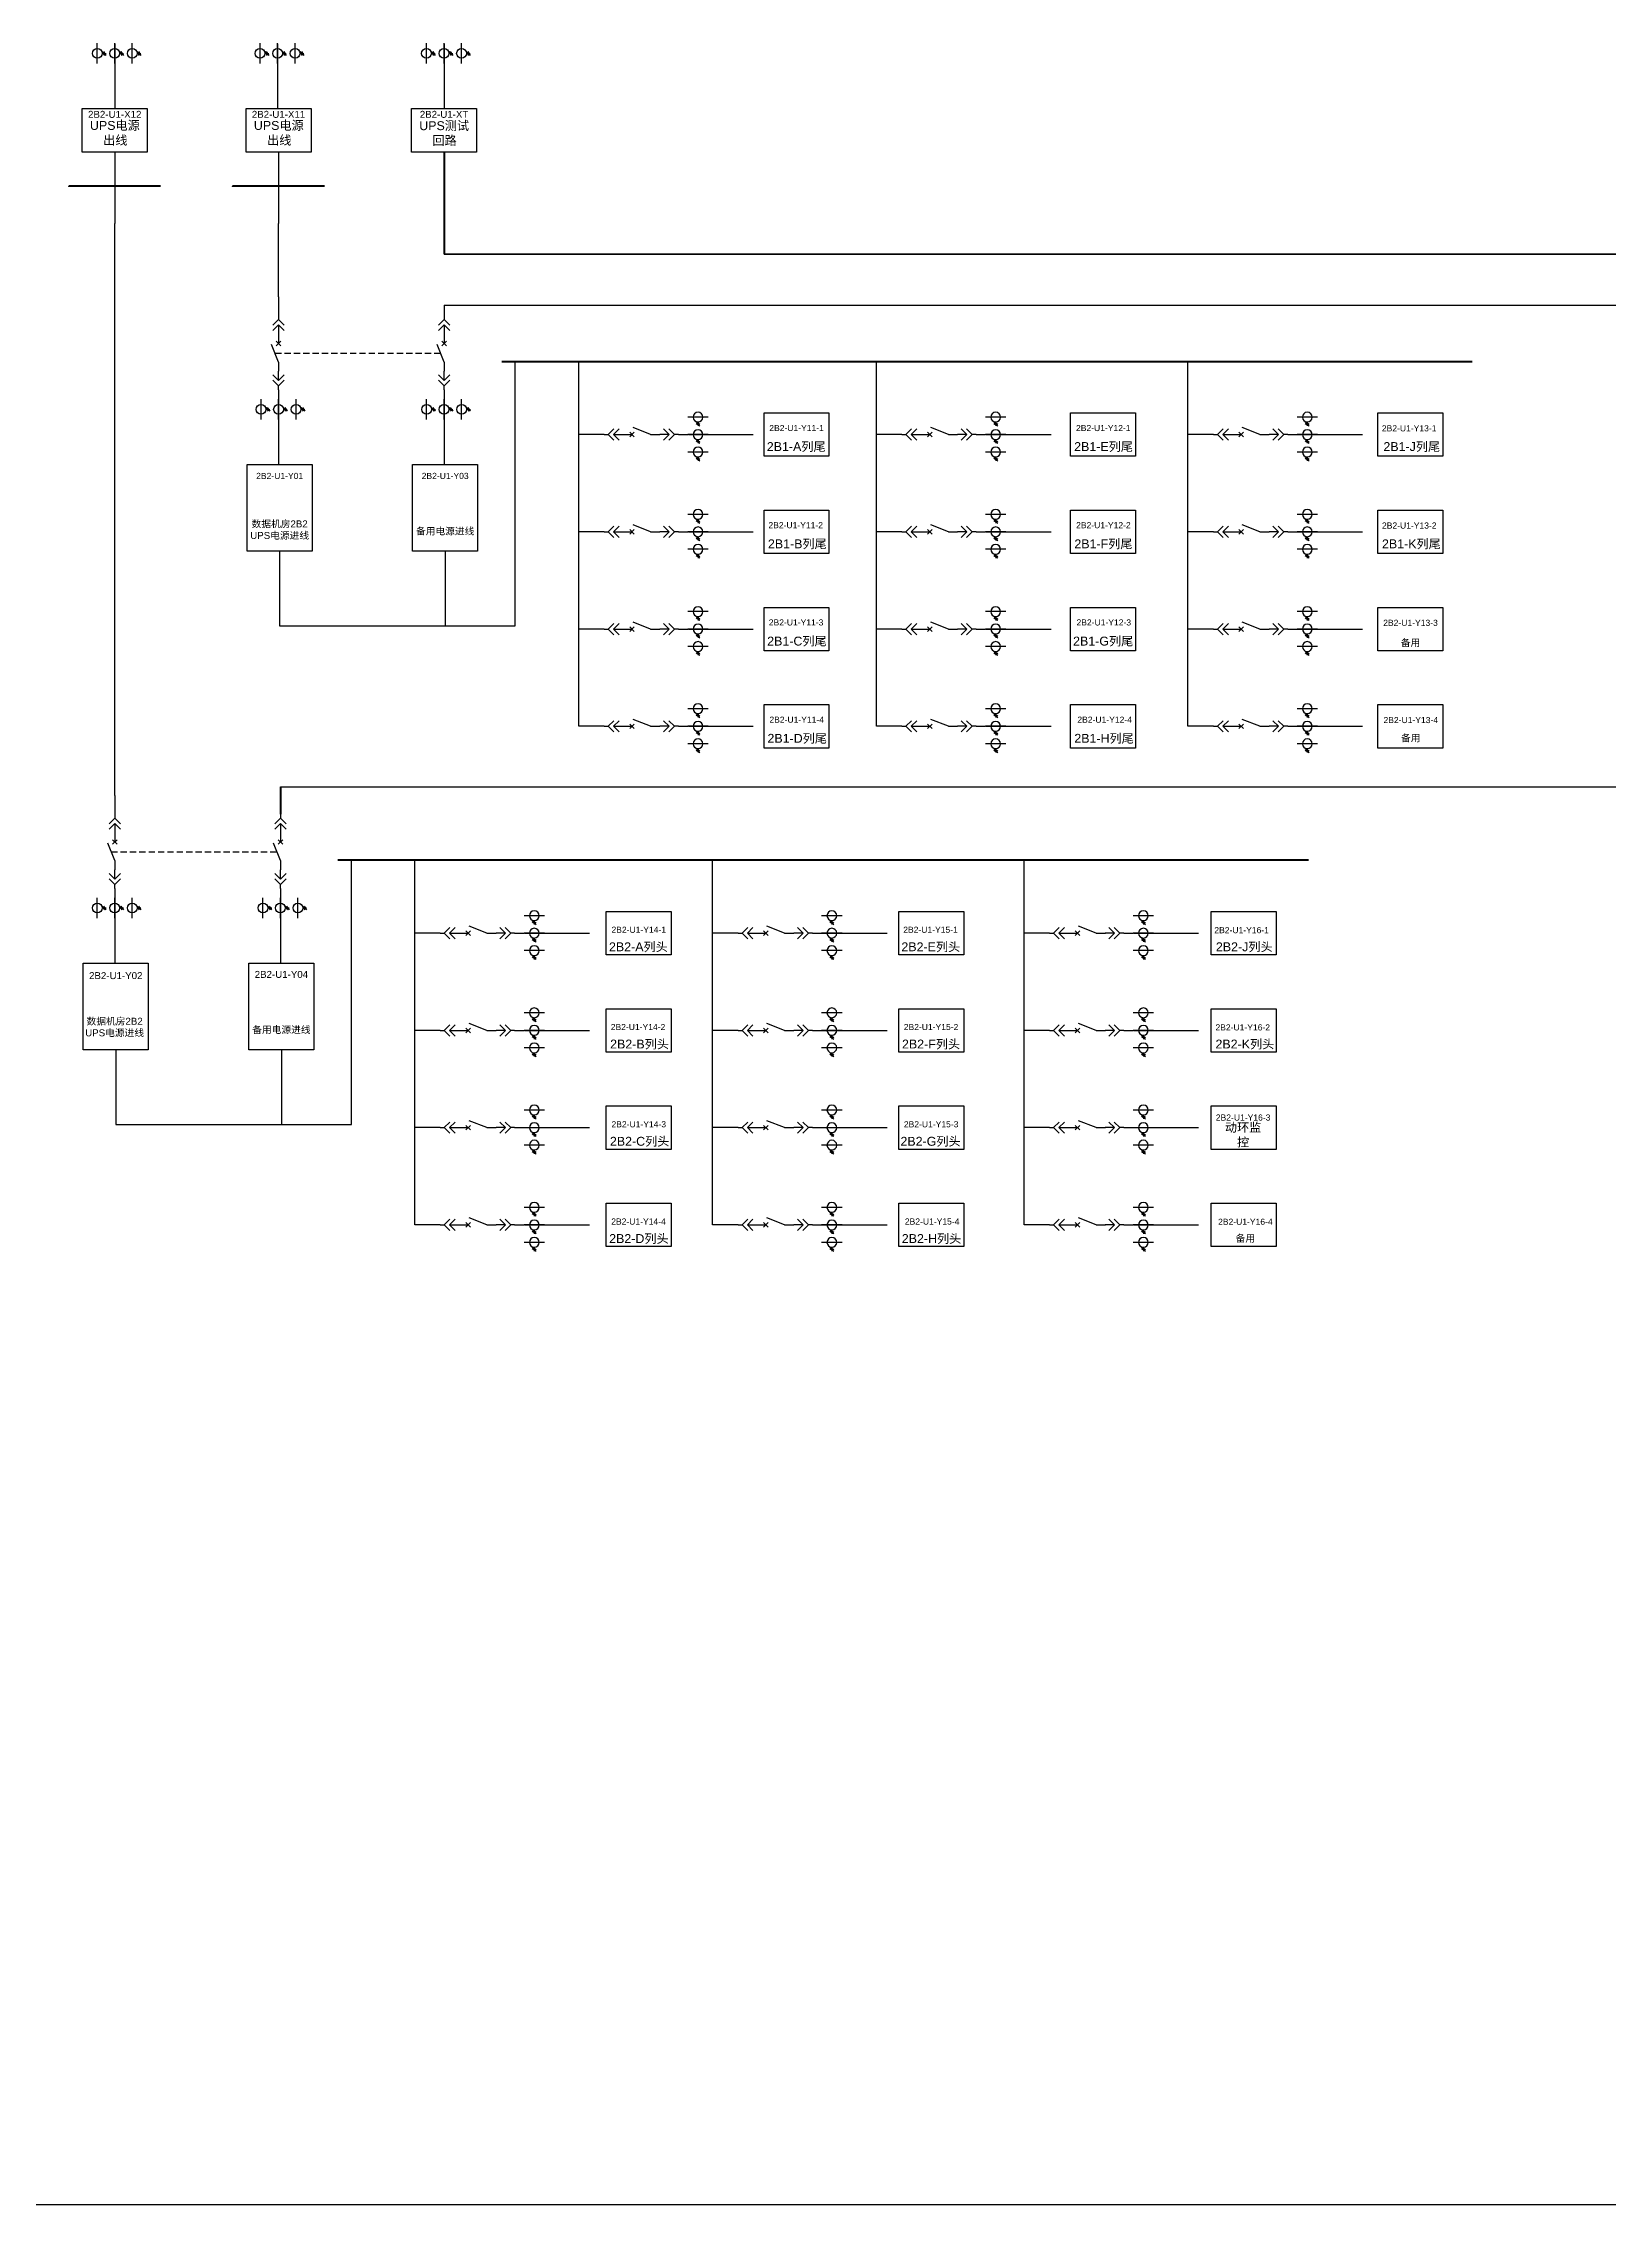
# Model space of a CAD drawing. Header units: millimetres. Extents: x 30 to 376, y 30 to 358.
# Drawn here: x 109.2 to 234.8, y 29.8 to 203.2 of the extents above; entities that cross this region are included whole.
import ezdxf
from ezdxf.enums import TextEntityAlignment as Align

# ---------------------------------------------------------------- set-up
doc = ezdxf.new("R2010")
doc.units = ezdxf.units.MM
doc.linetypes.add('HIDDEN', pattern=[0.375, 0.25, -0.125])
doc.styles.get("Standard").update_dxf_attribs({"font": 'arial.ttf'})

# ---------------------------------------------------------------- blocks, each defined once
blk = doc.blocks.new('A$C03DD39B5')
for p, q in [((417, 475), (283, 392)), ((417, 422), (283, 339)), ((350, 333), (350, 467))]:
    blk.add_line(p, q)
blk.add_lwpolyline([(700, 167), (0, 167)])
blk.add_circle((350, 167), 167)
blk = doc.blocks.new('DYDQAA05')
at = {"color": 0}
blk.add_lwpolyline([(0, 0), (0, -7)], dxfattribs=at)
blk = doc.blocks.new('DYDQAA03')
at = {"color": 0}
for points in [[(0, 0), (0, -1.5)], [(-2.12, -3.62), (0, -1.5)], [(-2.12, -5.62), (0, -3.5)], [(2.12, -3.62), (0, -1.5)], [(2.12, -5.62), (0, -3.5)], [(0, -3.5), (0, -7)]]:
    blk.add_lwpolyline(points, dxfattribs=at)
blk = doc.blocks.new('DYDQAA09')
at = {"color": 0}
blk.add_lwpolyline([(0, 0), (0, -3.5)], dxfattribs=at)
blk.add_lwpolyline([(0, 0), (0, -3.5)], dxfattribs=at)
blk.add_lwpolyline([(0, 0), (0, -3.5)], dxfattribs=at)
blk.add_lwpolyline([(0, 0), (0, -3.5)], dxfattribs=at)
blk.add_lwpolyline([(0, 0), (0, -3.5)], dxfattribs=at)
blk.add_lwpolyline([(0, 0), (0, -3.5)], dxfattribs=at)
blk.add_lwpolyline([(0, 0), (0, -3.5)], dxfattribs=at)
blk.add_lwpolyline([(0, 0), (0, -3.5)], dxfattribs=at)
blk.add_lwpolyline([(0, 0), (0, -3.5)], dxfattribs=at)
blk = doc.blocks.new('DYDQ0201')
at = {"color": 0}
for points in [[(0.86, -0.86), (-0.86, 0.86)], [(-0.86, -0.86), (0.86, 0.86)], [(0, -7), (-2.61, -0.37)]]:
    blk.add_lwpolyline(points, dxfattribs=at)
blk = doc.blocks.new('DYDQAA04')
at = {"color": 0}
for points in [[(0, -3.5), (0, 0)], [(-2.12, -1.38), (0, -3.5)], [(-2.12, -3.38), (0, -5.5)], [(2.12, -1.38), (0, -3.5)], [(2.12, -3.38), (0, -5.5)], [(0, -7), (0, -5.5)]]:
    blk.add_lwpolyline(points, dxfattribs=at)

msp = doc.modelspace()

# ---------------------------------------------------------------- linework, layer by layer
for p, q in [((114.98, 203.11, 31.5), (114.98, 201.47, 31.5)), ((128.03, 203.11, 31.5), (128.03, 201.47, 31.5)), ((141.38, 203.11, 31.5), (141.38, 201.47, 31.5)), ((114.98, 201.47, 31.5), (114.98, 197.91, 31.5)), ((128.03, 201.47, 31.5), (128.03, 197.91, 31.5)), ((141.38, 201.47, 31.5), (141.38, 197.91, 31.5)), ((114.98, 194.43, 31.5), (114.98, 188.71, 31.5)), ((128.11, 194.43, 0.01), (128.11, 188.71, 0.01)), ((114.98, 142.82, -2413.34), (114.98, 188.71, -1351.78)), ((128.11, 182.81, -2766.54), (128.11, 188.71, -1383.27)), ((147.08, 156.42, -125.27), (147.08, 177.64)), ((152.18, 163.97, -345.82), (152.18, 177.64)), ((176.05, 163.97, -345.82), (176.05, 177.64)), ((201.02, 163.97, -345.82), (201.02, 177.64)), ((128.11, 174.57, -565.33), (128.11, 172.93, -565.33)), ((128.11, 172.93, -565.33), (128.11, 169.36, -565.33)), ((154.22, 171.77, -1729.1), (152.18, 171.77, -1037.46)), ((160.97, 171.77, 472.12), (162.61, 171.77, 472.12)), ((162.61, 171.77, 472.12), (166.17, 171.77, 472.12)), ((178.08, 171.77, -1729.1), (176.05, 171.77, -1037.46)), ((184.83, 171.77, 472.12), (186.47, 171.77, 472.12)), ((186.47, 171.77, 472.12), (190.04, 171.77, 472.12)), ((203.06, 171.77, -1729.1), (201.02, 171.77, -1037.46)), ((209.81, 171.77, 472.12), (211.45, 171.77, 472.12)), ((211.45, 171.77, 472.12), (215.01, 171.77, 472.12)), ((154.22, 163.97, -345.82), (152.18, 163.97, -345.82)), ((152.18, 156.17, 345.82), (152.18, 163.97, -345.82)), ((160.97, 163.97, 1855.4), (162.61, 163.97, 1855.4)), ((162.61, 163.97, 1855.4), (166.17, 163.97, 1855.4)), ((178.08, 163.97, -345.82), (176.05, 163.97, -345.82)), ((176.05, 156.17, 345.82), (176.05, 163.97, -345.82)), ((184.83, 163.97, 1855.4), (186.47, 163.97, 1855.4)), ((186.47, 163.97, 1855.4), (190.04, 163.97, 1855.4)), ((203.06, 163.97, -345.82), (201.02, 163.97, -345.82)), ((201.02, 156.17, 345.82), (201.02, 163.97, -345.82)), ((209.81, 163.97, 1855.4), (211.45, 163.97, 1855.4)), ((211.45, 163.97, 1855.4), (215.01, 163.97, 1855.4)), ((128.2, 162.41, -596.82), (128.2, 156.42, -125.27)), ((128.2, 156.42, -125.27), (147.08, 156.42, -125.27)), ((154.22, 156.17, 345.82), (152.18, 156.17, 345.82)), ((152.18, 148.37, 1037.46), (152.18, 156.17, 345.82)), ((160.97, 156.17, 2547.03), (162.61, 156.17, 2547.03)), ((162.61, 156.17, 2547.03), (166.17, 156.17, 2547.03)), ((178.08, 156.17, 345.82), (176.05, 156.17, 345.82)), ((176.05, 148.37, 1037.46), (176.05, 156.17, 345.82)), ((184.83, 156.17, 2547.03), (186.47, 156.17, 2547.03)), ((186.47, 156.17, 2547.03), (190.04, 156.17, 2547.03)), ((203.06, 156.17, 345.82), (201.02, 156.17, 345.82)), ((201.02, 148.37, 1037.46), (201.02, 156.17, 345.82)), ((209.81, 156.17, 2547.03), (211.45, 156.17, 2547.03)), ((211.45, 156.17, 2547.03), (215.01, 156.17, 2547.03)), ((154.22, 148.37, 1037.46), (152.18, 148.37, 1037.46)), ((160.97, 148.37, 3238.67), (162.61, 148.37, 3238.67)), ((162.61, 148.37, 3238.67), (166.17, 148.37, 3238.67)), ((178.08, 148.37, 1037.46), (176.05, 148.37, 1037.46)), ((184.83, 148.37, 3238.67), (186.47, 148.37, 3238.67)), ((186.47, 148.37, 3238.67), (190.04, 148.37, 3238.67)), ((203.06, 148.37, 1037.46), (201.02, 148.37, 1037.46)), ((209.81, 148.37, 3238.67), (211.45, 148.37, 3238.67)), ((211.45, 148.37, 3238.67), (215.01, 148.37, 3238.67)), ((133.95, 116.44, 227.93), (133.95, 137.65, 353.2)), ((139.05, 123.98, 7.38), (139.05, 137.65, 353.2)), ((162.91, 123.98, 7.38), (162.91, 137.65, 353.2)), ((187.89, 123.98, 7.38), (187.89, 137.65, 353.2)), ((114.98, 134.58, -212.13), (114.98, 132.94, -212.13)), ((114.98, 132.94, -212.13), (114.98, 129.37, -212.13)), ((141.08, 131.78, -1375.9), (139.05, 131.78, -684.26)), ((147.83, 131.78, 825.32), (149.47, 131.78, 825.32)), ((149.47, 131.78, 825.32), (153.04, 131.78, 825.32)), ((164.95, 131.78, -1375.9), (162.91, 131.78, -684.26)), ((171.69, 131.78, 825.32), (173.33, 131.78, 825.32)), ((173.33, 131.78, 825.32), (176.9, 131.78, 825.32)), ((189.92, 131.78, -1375.9), (187.89, 131.78, -684.26)), ((196.67, 131.78, 825.32), (198.31, 131.78, 825.32)), ((198.31, 131.78, 825.32), (201.87, 131.78, 825.32)), ((141.08, 123.98, 7.38), (139.05, 123.98, 7.38)), ((139.05, 116.18, 699.02), (139.05, 123.98, 7.38)), ((147.83, 123.98, 2208.59), (149.47, 123.98, 2208.59)), ((149.47, 123.98, 2208.59), (153.04, 123.98, 2208.59)), ((164.95, 123.98, 7.38), (162.91, 123.98, 7.38)), ((162.91, 116.18, 699.02), (162.91, 123.98, 7.38)), ((171.69, 123.98, 2208.59), (173.33, 123.98, 2208.59)), ((173.33, 123.98, 2208.59), (176.9, 123.98, 2208.59)), ((189.92, 123.98, 7.38), (187.89, 123.98, 7.38)), ((187.89, 116.18, 699.02), (187.89, 123.98, 7.38)), ((196.67, 123.98, 2208.59), (198.31, 123.98, 2208.59)), ((198.31, 123.98, 2208.59), (201.87, 123.98, 2208.59)), ((115.06, 122.42, -243.62), (115.06, 116.44, 227.93)), ((115.06, 116.44, 227.93), (133.95, 116.44, 227.93)), ((141.08, 116.18, 699.02), (139.05, 116.18, 699.02)), ((139.05, 108.38, 1390.66), (139.05, 116.18, 699.02)), ((147.83, 116.18, 2900.23), (149.47, 116.18, 2900.23)), ((149.47, 116.18, 2900.23), (153.04, 116.18, 2900.23)), ((164.95, 116.18, 699.02), (162.91, 116.18, 699.02)), ((162.91, 108.38, 1390.66), (162.91, 116.18, 699.02)), ((171.69, 116.18, 2900.23), (173.33, 116.18, 2900.23)), ((173.33, 116.18, 2900.23), (176.9, 116.18, 2900.23)), ((189.92, 116.18, 699.02), (187.89, 116.18, 699.02)), ((187.89, 108.38, 1390.66), (187.89, 116.18, 699.02)), ((196.67, 116.18, 2900.23), (198.31, 116.18, 2900.23)), ((198.31, 116.18, 2900.23), (201.87, 116.18, 2900.23)), ((141.08, 108.38, 1390.66), (139.05, 108.38, 1390.66)), ((147.83, 108.38, 3591.87), (149.47, 108.38, 3591.87)), ((149.47, 108.38, 3591.87), (153.04, 108.38, 3591.87)), ((164.95, 108.38, 1390.66), (162.91, 108.38, 1390.66)), ((171.69, 108.38, 3591.87), (173.33, 108.38, 3591.87)), ((173.33, 108.38, 3591.87), (176.9, 108.38, 3591.87)), ((189.92, 108.38, 1390.66), (187.89, 108.38, 1390.66)), ((196.67, 108.38, 3591.87), (198.31, 108.38, 3591.87)), ((198.31, 108.38, 3591.87), (201.87, 108.38, 3591.87))]:
    msp.add_line(p, q)
at = {"color": 6, "lineweight": 40}
msp.add_line((141.38, 194.43, -1.01), (141.38, 186.24, -2075.92), dxfattribs=at)
at = {"color": 6, "lineweight": 35}
msp.add_line((141.38, 186.24, -2075.92), (360.96, 186.24, -2075.92), dxfattribs=at)
at = {"color": 5}
for p, q in [((141.38, 182.15, -4811), (141.38, 181.32, -2766.54)), ((141.38, 174.57, -565.33), (141.38, 172.93, -565.33)), ((141.38, 172.93, -565.33), (141.38, 169.36, -565.33)), ((141.47, 162.41, -596.82), (141.47, 156.42, -125.27)), ((128.26, 134.58, 1392.26), (128.26, 132.94, 1392.26)), ((128.26, 132.94, 1392.26), (128.26, 129.37, 1392.26)), ((128.34, 122.42, 1360.77), (128.34, 116.44, 1832.32))]:
    msp.add_line(p, q, dxfattribs=at)
at = {"color": 3, "lineweight": 30}
for p, q in [((141.38, 182.15, -3788.77), (280.74, 182.15, -14728.2)), ((128.26, 143.51, -3545.05), (238.13, 143.51, -24795.02))]:
    msp.add_line(p, q, dxfattribs=at)
at = {"linetype": 'HIDDEN', "ltscale": 2}
for p, q in [((127.84, 178.3, -2766.54), (141.12, 178.3, -2766.54)), ((114.7, 138.31, -808.96), (127.98, 138.31, -808.96))]:
    msp.add_line(p, q, dxfattribs=at)
at = {"color": 1, "lineweight": 40}
for p, q in [((146, 177.64), (223.81, 177.64)), ((132.86, 137.65, 353.2), (210.67, 137.65, 353.2))]:
    msp.add_line(p, q, dxfattribs=at)
at = {"color": 5, "lineweight": 40}
msp.add_line((128.26, 143.51, -3545.05), (128.26, 141.33, -808.96), dxfattribs=at)
at = {"color": 1, "lineweight": 30, "ltscale": 0.002916}
msp.add_lwpolyline([(30.13, 357.7), (376.2, 357.7), (376.2, 29.79), (30.13, 29.79)], close=True, dxfattribs=at)
for points, elevation in [([(112.37, 197.91), (117.58, 197.91), (117.58, 194.43), (112.37, 194.43)], 31.5), ([(125.51, 197.91), (130.72, 197.91), (130.72, 194.43), (125.51, 194.43)], 0.01), ([(167.03, 173.51), (172.24, 173.51), (172.24, 170.03), (167.03, 170.03)], 472.12), ([(191.59, 173.51), (196.8, 173.51), (196.8, 170.03), (191.59, 170.03)], 472.12), ([(216.24, 173.51), (221.45, 173.51), (221.45, 170.03), (216.24, 170.03)], 472.12), ([(125.59, 169.36), (130.8, 169.36), (130.8, 162.41), (125.59, 162.41)], -596.82), ([(167.03, 165.71), (172.24, 165.71), (172.24, 162.23), (167.03, 162.23)], 472.12), ([(191.59, 165.71), (196.8, 165.71), (196.8, 162.23), (191.59, 162.23)], 472.12), ([(216.24, 165.71), (221.45, 165.71), (221.45, 162.23), (216.24, 162.23)], 472.12), ([(167.03, 157.91), (172.24, 157.91), (172.24, 154.43), (167.03, 154.43)], 472.12), ([(191.59, 157.91), (196.8, 157.91), (196.8, 154.43), (191.59, 154.43)], 472.12), ([(216.24, 157.91), (221.45, 157.91), (221.45, 154.43), (216.24, 154.43)], 472.12), ([(167.03, 150.11), (172.24, 150.11), (172.24, 146.63), (167.03, 146.63)], 472.12), ([(191.59, 150.11), (196.8, 150.11), (196.8, 146.63), (191.59, 146.63)], 472.12), ([(216.24, 150.11), (221.45, 150.11), (221.45, 146.63), (216.24, 146.63)], 472.12), ([(154.38, 133.52), (159.59, 133.52), (159.59, 130.04), (154.38, 130.04)], 825.32), ([(177.83, 133.52), (183.04, 133.52), (183.04, 130.04), (177.83, 130.04)], 825.32), ([(202.89, 133.52), (208.1, 133.52), (208.1, 130.04), (202.89, 130.04)], 825.32), ([(112.45, 129.37), (117.66, 129.37), (117.66, 122.42), (112.45, 122.42)], -243.62), ([(154.38, 125.72), (159.59, 125.72), (159.59, 122.24), (154.38, 122.24)], 825.32), ([(177.83, 125.72), (183.04, 125.72), (183.04, 122.24), (177.83, 122.24)], 825.32), ([(202.89, 125.72), (208.1, 125.72), (208.1, 122.24), (202.89, 122.24)], 2208.59), ([(154.38, 117.92), (159.59, 117.92), (159.59, 114.44), (154.38, 114.44)], 825.32), ([(177.83, 117.92), (183.04, 117.92), (183.04, 114.44), (177.83, 114.44)], 825.32), ([(202.89, 117.92), (208.1, 117.92), (208.1, 114.44), (202.89, 114.44)], 2208.59), ([(154.38, 110.12), (159.59, 110.12), (159.59, 106.64), (154.38, 106.64)], 825.32), ([(177.83, 110.12), (183.04, 110.12), (183.04, 106.64), (177.83, 106.64)], 825.32), ([(202.89, 110.12), (208.1, 110.12), (208.1, 106.64), (202.89, 106.64)], 2208.59)]:
    msp.add_lwpolyline(points, close=True, dxfattribs=dict(elevation=elevation))
at = {"color": 1, "elevation": -1.01}
msp.add_lwpolyline([(138.77, 197.91), (143.98, 197.91), (143.98, 194.43), (138.77, 194.43)], close=True, dxfattribs=at)
at = {"color": 1, "lineweight": 40, "ltscale": 100}
for points, elevation in [([(118.66, 191.68), (111.29, 191.68), (111.29, 191.68)], -10469.52), ([(131.8, 191.68), (124.43, 191.68), (124.43, 191.68)], -10501.01)]:
    msp.add_lwpolyline(points, dxfattribs=dict(at, elevation=elevation))
at = {"color": 5}
for points, elevation in [([(138.86, 169.36), (144.07, 169.36), (144.07, 162.41), (138.86, 162.41)], -596.82), ([(125.74, 129.37), (130.95, 129.37), (130.95, 122.42), (125.74, 122.42)], 1360.77)]:
    msp.add_lwpolyline(points, close=True, dxfattribs=dict(at, elevation=elevation))

# ---------------------------------------------------------------- block references
at = {"linetype": 'Continuous', "yscale": 0.002338875, "zscale": 0.002338875}
for p, xscale, rotation in [((113.19, 203.16, 31.5), 0.002338875, 270), ((114.59, 203.16, 31.5), 0.002338875, 270), ((115.99, 203.16, 31.5), 0.002338875, 270), ((126.24, 203.16, 31.5), 0.002338875, 270), ((127.64, 203.16, 31.5), 0.002338875, 270), ((129.05, 203.16, 31.5), 0.002338875, 270), ((139.58, 203.16, 31.5), 0.002338875, 270), ((140.99, 203.16, 31.5), 0.002338875, 270), ((142.39, 203.16, 31.5), 0.002338875, 270), ((126.32, 174.61, -565.33), 0.002338875, 270), ((127.72, 174.61, -565.33), 0.002338875, 270), ((129.13, 174.61, -565.33), 0.002338875, 270), ((160.92, 173.56, 472.12), -0.002338875, 180), ((184.79, 173.56, 472.12), -0.002338875, 180), ((209.76, 173.56, 472.12), -0.002338875, 180), ((160.92, 172.16, 472.12), -0.002338875, 180), ((184.79, 172.16, 472.12), -0.002338875, 180), ((209.76, 172.16, 472.12), -0.002338875, 180), ((160.92, 170.76, 472.12), -0.002338875, 180), ((184.79, 170.76, 472.12), -0.002338875, 180), ((209.76, 170.76, 472.12), -0.002338875, 180), ((160.92, 165.76, 1855.4), -0.002338875, 180), ((184.79, 165.76, 1855.4), -0.002338875, 180), ((209.76, 165.76, 1855.4), -0.002338875, 180), ((160.92, 164.36, 1855.4), -0.002338875, 180), ((184.79, 164.36, 1855.4), -0.002338875, 180), ((209.76, 164.36, 1855.4), -0.002338875, 180), ((160.92, 162.96, 1855.4), -0.002338875, 180), ((184.79, 162.96, 1855.4), -0.002338875, 180), ((209.76, 162.96, 1855.4), -0.002338875, 180), ((160.92, 157.96, 2547.03), -0.002338875, 180), ((184.79, 157.96, 2547.03), -0.002338875, 180), ((209.76, 157.96, 2547.03), -0.002338875, 180), ((160.92, 156.56, 2547.03), -0.002338875, 180), ((184.79, 156.56, 2547.03), -0.002338875, 180), ((209.76, 156.56, 2547.03), -0.002338875, 180), ((160.92, 155.16, 2547.03), -0.002338875, 180), ((184.79, 155.16, 2547.03), -0.002338875, 180), ((209.76, 155.16, 2547.03), -0.002338875, 180), ((160.92, 150.17, 3238.67), -0.002338875, 180), ((184.79, 150.17, 3238.67), -0.002338875, 180), ((209.76, 150.17, 3238.67), -0.002338875, 180), ((160.92, 148.76, 3238.67), -0.002338875, 180), ((184.79, 148.76, 3238.67), -0.002338875, 180), ((209.76, 148.76, 3238.67), -0.002338875, 180), ((160.92, 147.36, 3238.67), -0.002338875, 180), ((184.79, 147.36, 3238.67), -0.002338875, 180), ((209.76, 147.36, 3238.67), -0.002338875, 180), ((113.19, 134.62, -212.13), 0.002338875, 270), ((114.59, 134.62, -212.13), 0.002338875, 270), ((115.99, 134.62, -212.13), 0.002338875, 270), ((147.79, 133.57, 825.32), -0.002338875, 180), ((171.65, 133.57, 825.32), -0.002338875, 180), ((196.63, 133.57, 825.32), -0.002338875, 180), ((147.79, 132.17, 825.32), -0.002338875, 180), ((171.65, 132.17, 825.32), -0.002338875, 180), ((196.63, 132.17, 825.32), -0.002338875, 180), ((147.79, 130.77, 825.32), -0.002338875, 180), ((171.65, 130.77, 825.32), -0.002338875, 180), ((196.63, 130.77, 825.32), -0.002338875, 180), ((147.79, 125.78, 2208.59), -0.002338875, 180), ((171.65, 125.78, 2208.59), -0.002338875, 180), ((196.63, 125.78, 2208.59), -0.002338875, 180), ((147.79, 124.37, 2208.59), -0.002338875, 180), ((171.65, 124.37, 2208.59), -0.002338875, 180), ((196.63, 124.37, 2208.59), -0.002338875, 180), ((147.79, 122.97, 2208.59), -0.002338875, 180), ((171.65, 122.97, 2208.59), -0.002338875, 180), ((196.63, 122.97, 2208.59), -0.002338875, 180), ((147.79, 117.98, 2900.23), -0.002338875, 180), ((171.65, 117.98, 2900.23), -0.002338875, 180), ((196.63, 117.98, 2900.23), -0.002338875, 180), ((147.79, 116.57, 2900.23), -0.002338875, 180), ((171.65, 116.57, 2900.23), -0.002338875, 180), ((196.63, 116.57, 2900.23), -0.002338875, 180), ((147.79, 115.17, 2900.23), -0.002338875, 180), ((171.65, 115.17, 2900.23), -0.002338875, 180), ((196.63, 115.17, 2900.23), -0.002338875, 180), ((147.79, 110.18, 3591.87), -0.002338875, 180), ((171.65, 110.18, 3591.87), -0.002338875, 180), ((196.63, 110.18, 3591.87), -0.002338875, 180), ((147.79, 108.77, 3591.87), -0.002338875, 180), ((171.65, 108.77, 3591.87), -0.002338875, 180), ((196.63, 108.77, 3591.87), -0.002338875, 180), ((147.79, 107.37, 3591.87), -0.002338875, 180), ((171.65, 107.37, 3591.87), -0.002338875, 180), ((196.63, 107.37, 3591.87), -0.002338875, 180)]:
    msp.add_blockref('A$C03DD39B5', p, dxfattribs=dict(at, xscale=xscale, rotation=rotation))
at = {"xscale": 0.2128954749704126, "yscale": 0.2128954749704126, "zscale": 0.2128954749704126}
for name, p in [('DYDQAA05', (128.11, 182.81, -2766.54)), ('DYDQAA03', (128.11, 181.32, -2766.54)), ('DYDQ0201', (128.11, 179.08, -2766.54)), ('DYDQAA09', (128.11, 179.83, -2766.54)), ('DYDQAA04', (128.11, 176.85, -2766.54)), ('DYDQAA09', (128.11, 177.59, -2766.54)), ('DYDQAA09', (128.11, 175.36, -2766.54)), ('DYDQAA05', (114.98, 142.82, -2413.34)), ('DYDQAA03', (114.98, 141.33, -2413.34)), ('DYDQ0201', (114.98, 139.09, -2413.34)), ('DYDQAA09', (114.98, 139.84, -2413.34)), ('DYDQAA09', (114.98, 137.6, -2413.34)), ('DYDQAA04', (114.98, 136.86, -2413.34)), ('DYDQAA09', (114.98, 135.37, -2413.34))]:
    msp.add_blockref(name, p, dxfattribs=at)
at = {"color": 5, "xscale": 0.2128954749704126, "yscale": 0.2128954749704126, "zscale": 0.2128954749704126}
for name, p in [('DYDQAA03', (141.38, 181.32, -2766.54)), ('DYDQ0201', (141.38, 179.08, -2766.54)), ('DYDQAA09', (141.38, 179.83, -2766.54)), ('DYDQAA04', (141.38, 176.85, -2766.54)), ('DYDQAA09', (141.38, 177.59, -2766.54)), ('DYDQAA09', (141.38, 175.36, -2766.54)), ('DYDQAA03', (128.26, 141.33, -808.96)), ('DYDQ0201', (128.26, 139.09, -808.96)), ('DYDQAA09', (128.26, 139.84, -808.96)), ('DYDQAA09', (128.26, 137.6, -808.96)), ('DYDQAA04', (128.26, 136.86, -808.96)), ('DYDQAA09', (128.26, 135.37, -808.96))]:
    msp.add_blockref(name, p, dxfattribs=at)
at = {"color": 5, "linetype": 'Continuous', "xscale": 0.002338875, "yscale": 0.002338875, "zscale": 0.002338875, "rotation": 270}
for p in [(139.59, 174.61, -565.33), (140.99, 174.61, -565.33), (142.4, 174.61, -565.33), (126.47, 134.62, 1392.26), (127.87, 134.62, 1392.26), (129.27, 134.62, 1392.26)]:
    msp.add_blockref('A$C03DD39B5', p, dxfattribs=at)
at = {"xscale": -0.2128954749704126, "yscale": 0.2128954749704126, "zscale": 0.2128954749704126, "rotation": 90}
for name, p in [('DYDQAA03', (154.22, 171.77, -1729.1)), ('DYDQAA09', (155.71, 171.77, -1729.1)), ('DYDQ0201', (156.45, 171.77, -1729.1)), ('DYDQAA09', (157.94, 171.77, -1729.1)), ('DYDQAA04', (158.69, 171.77, -1729.1)), ('DYDQAA09', (160.18, 171.77, -1729.1)), ('DYDQAA03', (178.08, 171.77, -1729.1)), ('DYDQAA09', (179.57, 171.77, -1729.1)), ('DYDQ0201', (180.32, 171.77, -1729.1)), ('DYDQAA09', (181.81, 171.77, -1729.1)), ('DYDQAA04', (182.55, 171.77, -1729.1)), ('DYDQAA09', (184.04, 171.77, -1729.1)), ('DYDQAA03', (203.06, 171.77, -1729.1)), ('DYDQAA09', (204.55, 171.77, -1729.1)), ('DYDQ0201', (205.29, 171.77, -1729.1)), ('DYDQAA09', (206.78, 171.77, -1729.1)), ('DYDQAA04', (207.53, 171.77, -1729.1)), ('DYDQAA09', (209.02, 171.77, -1729.1)), ('DYDQAA03', (154.22, 163.97, -345.82)), ('DYDQAA09', (155.71, 163.97, -345.82)), ('DYDQ0201', (156.45, 163.97, -345.82)), ('DYDQAA09', (157.94, 163.97, -345.82)), ('DYDQAA04', (158.69, 163.97, -345.82)), ('DYDQAA09', (160.18, 163.97, -345.82)), ('DYDQAA03', (178.08, 163.97, -345.82)), ('DYDQAA09', (179.57, 163.97, -345.82)), ('DYDQ0201', (180.32, 163.97, -345.82)), ('DYDQAA09', (181.81, 163.97, -345.82)), ('DYDQAA04', (182.55, 163.97, -345.82)), ('DYDQAA09', (184.04, 163.97, -345.82)), ('DYDQAA03', (203.06, 163.97, -345.82)), ('DYDQAA09', (204.55, 163.97, -345.82)), ('DYDQ0201', (205.29, 163.97, -345.82)), ('DYDQAA09', (206.78, 163.97, -345.82)), ('DYDQAA04', (207.53, 163.97, -345.82)), ('DYDQAA09', (209.02, 163.97, -345.82)), ('DYDQAA03', (154.22, 156.17, 345.82)), ('DYDQAA09', (155.71, 156.17, 345.82)), ('DYDQ0201', (156.45, 156.17, 345.82)), ('DYDQAA09', (157.94, 156.17, 345.82)), ('DYDQAA04', (158.69, 156.17, 345.82)), ('DYDQAA09', (160.18, 156.17, 345.82)), ('DYDQAA03', (178.08, 156.17, 345.82)), ('DYDQAA09', (179.57, 156.17, 345.82)), ('DYDQ0201', (180.32, 156.17, 345.82)), ('DYDQAA09', (181.81, 156.17, 345.82)), ('DYDQAA04', (182.55, 156.17, 345.82)), ('DYDQAA09', (184.04, 156.17, 345.82)), ('DYDQAA03', (203.06, 156.17, 345.82)), ('DYDQAA09', (204.55, 156.17, 345.82)), ('DYDQ0201', (205.29, 156.17, 345.82)), ('DYDQAA09', (206.78, 156.17, 345.82)), ('DYDQAA04', (207.53, 156.17, 345.82)), ('DYDQAA09', (209.02, 156.17, 345.82)), ('DYDQAA03', (154.22, 148.37, 1037.46)), ('DYDQAA09', (155.71, 148.37, 1037.46)), ('DYDQ0201', (156.45, 148.37, 1037.46)), ('DYDQAA09', (157.94, 148.37, 1037.46)), ('DYDQAA04', (158.69, 148.37, 1037.46)), ('DYDQAA09', (160.18, 148.37, 1037.46)), ('DYDQAA03', (178.08, 148.37, 1037.46)), ('DYDQAA09', (179.57, 148.37, 1037.46)), ('DYDQ0201', (180.32, 148.37, 1037.46)), ('DYDQAA09', (181.81, 148.37, 1037.46)), ('DYDQAA04', (182.55, 148.37, 1037.46)), ('DYDQAA09', (184.04, 148.37, 1037.46)), ('DYDQAA03', (203.06, 148.37, 1037.46)), ('DYDQAA09', (204.55, 148.37, 1037.46)), ('DYDQ0201', (205.29, 148.37, 1037.46)), ('DYDQAA09', (206.78, 148.37, 1037.46)), ('DYDQAA04', (207.53, 148.37, 1037.46)), ('DYDQAA09', (209.02, 148.37, 1037.46)), ('DYDQAA03', (141.08, 131.78, -1375.9)), ('DYDQAA09', (142.57, 131.78, -1375.9)), ('DYDQ0201', (143.32, 131.78, -1375.9)), ('DYDQAA09', (144.81, 131.78, -1375.9)), ('DYDQAA04', (145.55, 131.78, -1375.9)), ('DYDQAA09', (147.04, 131.78, -1375.9)), ('DYDQAA03', (164.95, 131.78, -1375.9)), ('DYDQAA09', (166.44, 131.78, -1375.9)), ('DYDQ0201', (167.18, 131.78, -1375.9)), ('DYDQAA09', (168.67, 131.78, -1375.9)), ('DYDQAA04', (169.42, 131.78, -1375.9)), ('DYDQAA09', (170.91, 131.78, -1375.9)), ('DYDQAA03', (189.92, 131.78, -1375.9)), ('DYDQAA09', (191.41, 131.78, -1375.9)), ('DYDQ0201', (192.16, 131.78, -1375.9)), ('DYDQAA09', (193.65, 131.78, -1375.9)), ('DYDQAA04', (194.39, 131.78, -1375.9)), ('DYDQAA09', (195.88, 131.78, -1375.9)), ('DYDQAA03', (141.08, 123.98, 7.38)), ('DYDQAA09', (142.57, 123.98, 7.38)), ('DYDQ0201', (143.32, 123.98, 7.38)), ('DYDQAA09', (144.81, 123.98, 7.38)), ('DYDQAA04', (145.55, 123.98, 7.38)), ('DYDQAA09', (147.04, 123.98, 7.38)), ('DYDQAA03', (164.95, 123.98, 7.38)), ('DYDQAA09', (166.44, 123.98, 7.38)), ('DYDQ0201', (167.18, 123.98, 7.38)), ('DYDQAA09', (168.67, 123.98, 7.38)), ('DYDQAA04', (169.42, 123.98, 7.38)), ('DYDQAA09', (170.91, 123.98, 7.38)), ('DYDQAA03', (189.92, 123.98, 7.38)), ('DYDQAA09', (191.41, 123.98, 7.38)), ('DYDQ0201', (192.16, 123.98, 7.38)), ('DYDQAA09', (193.65, 123.98, 7.38)), ('DYDQAA04', (194.39, 123.98, 7.38)), ('DYDQAA09', (195.88, 123.98, 7.38)), ('DYDQAA03', (141.08, 116.18, 699.02)), ('DYDQAA09', (142.57, 116.18, 699.02)), ('DYDQ0201', (143.32, 116.18, 699.02)), ('DYDQAA09', (144.81, 116.18, 699.02)), ('DYDQAA04', (145.55, 116.18, 699.02)), ('DYDQAA09', (147.04, 116.18, 699.02)), ('DYDQAA03', (164.95, 116.18, 699.02)), ('DYDQAA09', (166.44, 116.18, 699.02)), ('DYDQ0201', (167.18, 116.18, 699.02)), ('DYDQAA09', (168.67, 116.18, 699.02)), ('DYDQAA04', (169.42, 116.18, 699.02)), ('DYDQAA09', (170.91, 116.18, 699.02)), ('DYDQAA03', (189.92, 116.18, 699.02)), ('DYDQAA09', (191.41, 116.18, 699.02)), ('DYDQ0201', (192.16, 116.18, 699.02)), ('DYDQAA09', (193.65, 116.18, 699.02)), ('DYDQAA04', (194.39, 116.18, 699.02)), ('DYDQAA09', (195.88, 116.18, 699.02)), ('DYDQAA03', (141.08, 108.38, 1390.66)), ('DYDQAA09', (142.57, 108.38, 1390.66)), ('DYDQ0201', (143.32, 108.38, 1390.66)), ('DYDQAA09', (144.81, 108.38, 1390.66)), ('DYDQAA04', (145.55, 108.38, 1390.66)), ('DYDQAA09', (147.04, 108.38, 1390.66)), ('DYDQAA03', (164.95, 108.38, 1390.66)), ('DYDQAA09', (166.44, 108.38, 1390.66)), ('DYDQ0201', (167.18, 108.38, 1390.66)), ('DYDQAA09', (168.67, 108.38, 1390.66)), ('DYDQAA04', (169.42, 108.38, 1390.66)), ('DYDQAA09', (170.91, 108.38, 1390.66)), ('DYDQAA03', (189.92, 108.38, 1390.66)), ('DYDQAA09', (191.41, 108.38, 1390.66)), ('DYDQ0201', (192.16, 108.38, 1390.66)), ('DYDQAA09', (193.65, 108.38, 1390.66)), ('DYDQAA04', (194.39, 108.38, 1390.66)), ('DYDQAA09', (195.88, 108.38, 1390.66))]:
    msp.add_blockref(name, p, dxfattribs=at)

# ---------------------------------------------------------------- texts
at = {"color": 7, "lineweight": 0}
for s, p in [('2B1-A列尾', (169.61, 170.45, 4900.99)), ('2B1-E列尾', (194.25, 170.45, 4900.99)), ('2B1-J列尾', (218.96, 170.45, 4900.99)), ('2B1-B列尾', (169.7, 162.65, 4900.99)), ('2B1-F列尾', (194.24, 162.65, 4900.99)), ('2B1-K列尾', (218.93, 162.65, 4900.99)), ('2B1-C列尾', (169.67, 154.85, 4900.99)), ('2B1-G列尾', (194.22, 154.85, -19580.63)), ('2B1-D列尾', (169.69, 147.05, 4900.99)), ('2B1-H列尾', (194.29, 147.05, -19580.63)), ('2B2-A列头', (156.96, 130.33, 5254.19)), ('2B2-E列头', (180.4, 130.33, 5254.19)), ('2B2-J列头', (205.53, 130.33, 5254.19)), ('2B2-B列头', (157.05, 122.53, 5254.19)), ('2B2-F列头', (180.42, 122.53, 5254.19)), ('2B2-K列头', (205.58, 122.53, 6637.46)), ('2B2-C列头', (157.06, 114.73, 5254.19)), ('2B2-G列头', (180.38, 114.73, -19227.44)), ('2B2-D列头', (157, 106.93, 5254.19)), ('2B2-H列头', (180.46, 106.93, -19227.44))]:
    msp.add_text(s, height=0.713, dxfattribs=at).set_placement(p, align=Align.CENTER)
at = {"width": 5.2091}
for s, insert, char_height, attachment_point in [('\\pxqc;2B2-U1-X12', (114.98, 197.45, 2106.41), 0.5569, 5), ('\\pxqc;2B2-U1-X11', (128.11, 197.45, 2892.86), 0.5569, 5), ('\\pxi0.87322;UPS{\\fSimSun|b0|i0|c134|p2;电源\\P\\pi2.36347;出线}', (112.37, 196.92, -2546.45), 0.7128, 1), ('\\pxi0.87322;UPS{\\fSimSun|b0|i0|c134|p2;电源\\P\\pi2.36347;出线}', (125.51, 196.92, -1289.47), 0.7128, 1), ('\\pxqc;2B2-U1-Y11-1', (169.64, 172.29, 472.12), 0.49, 5), ('\\pxqc;2B2-U1-Y12-1', (194.23, 172.29, 472.12), 0.49, 5), ('\\pxqc;2B2-U1-Y13-1', (218.75, 172.27, 472.12), 0.49, 5), ('\\pxqc;2B2-U1-Y01', (128.2, 168.45, -596.82), 0.49, 5), ('{\\fSimSun|b0|i0|c134|p2;\\H0.78125x;数据机房\\fArial|b0|i0|c0|p34;2B2\\PUPS\\fSimSun|b0|i0|c134|p2;电源进线}', (128.2, 164.11, -596.82), 0.7128, 5), ('\\pxqc;2B2-U1-Y11-2', (169.57, 164.5, 1855.4), 0.49, 5), ('\\pxqc;2B2-U1-Y12-2', (194.24, 164.5, 1855.4), 0.49, 5), ('\\pxqc;2B2-U1-Y13-2', (218.76, 164.47, 1855.4), 0.49, 5), ('\\pxqc;2B2-U1-Y11-3', (169.6, 156.7, 2547.03), 0.49, 5), ('\\pxqc;2B2-U1-Y12-3', (194.27, 156.7, 2547.03), 0.49, 5), ('\\pxqc;2B2-U1-Y13-3', (218.86, 156.67, 2547.03), 0.49, 5), ('{\\fSimSun|b0|i0|c134|p2;\\H0.78125x;备用\\P}', (218.86, 155.04, 3238.67), 0.7128, 5), ('\\pxqc;2B2-U1-Y11-4', (169.65, 148.9, 3238.67), 0.49, 5), ('\\pxqc;2B2-U1-Y12-4', (194.34, 148.9, 3238.67), 0.49, 5), ('\\pxqc;2B2-U1-Y13-4', (218.88, 148.87, 3238.67), 0.49, 5), ('{\\fSimSun|b0|i0|c134|p2;\\H0.78125x;备用\\P}', (218.88, 147.4, 3238.67), 0.7128, 5), ('\\pxqc;2B2-U1-Y14-1', (156.99, 132.05, 825.32), 0.49, 5), ('\\pxqc;2B2-U1-Y15-1', (180.38, 132.05, 825.32), 0.49, 5), ('\\pxqc;2B2-U1-Y16-1', (205.32, 132.02, 825.32), 0.49, 5), ('\\pxqc;2B2-U1-Y02', (115.06, 128.37, -2445.85), 0.5569, 5), ('{\\fSimSun|b0|i0|c134|p2;数据机房}2B2 \\PUPS{\\fSimSun|b0|i0|c134|p2;电源进线}', (114.97, 124.22, -5338.71), 0.5569, 5), ('\\pxqc;2B2-U1-Y14-2', (156.93, 124.25, 2208.59), 0.49, 5), ('\\pxqc;2B2-U1-Y15-2', (180.42, 124.25, 2208.59), 0.49, 5), ('\\pxqc;2B2-U1-Y16-2', (205.41, 124.22, 3591.87), 0.49, 5), ('\\pxqc;2B2-U1-Y14-3', (156.99, 116.45, 2900.23), 0.49, 5), ('\\pxqc;2B2-U1-Y15-3', (180.43, 116.45, 2900.23), 0.49, 5), ('\\pxqc;2B2-U1-Y16-3', (205.44, 116.99, 4283.51), 0.49, 5), ('\\pxqc;2B2-U1-Y14-4', (156.97, 108.65, 3591.87), 0.49, 5), ('\\pxqc;2B2-U1-Y15-4', (180.51, 108.65, 3591.87), 0.49, 5), ('\\pxqc;2B2-U1-Y16-4', (205.62, 108.63, 4975.15), 0.49, 5), ('{\\fSimSun|b0|i0|c134|p2;\\H0.78125x;备用\\P}', (205.62, 107.27, 4975.15), 0.7128, 5)]:
    msp.add_mtext(s, dxfattribs=dict(at, insert=insert, char_height=char_height, attachment_point=attachment_point))
at = {"color": 1, "width": 5.2091}
for s, insert, char_height, attachment_point in [('\\pxqc;2B2-U1-XT', (141.38, 197.45, 2891.84), 0.5569, 5), ('\\pxi0.87043;UPS{\\fSimSun|b0|i0|c134|p2;测试\\P\\pi2.34949;回路}', (138.77, 196.9, -1.01), 0.7128, 1)]:
    msp.add_mtext(s, dxfattribs=dict(at, insert=insert, char_height=char_height, attachment_point=attachment_point))
at = {"color": 5, "width": 5.2091, "attachment_point": 5}
for s, insert, char_height in [('\\pxqc;2B2-U1-Y03', (141.47, 168.45, -596.82), 0.49), ('{\\fSimSun|b0|i0|c134|p2;\\H0.78125x;备用电源进线\\P}', (141.47, 163.99, -596.82), 0.7128), ('\\pxqc;2B2-U1-Y04', (128.34, 128.47, 1360.77), 0.5569), ('{\\fSimSun|b0|i0|c134|p2;\\H0.78125x;备用电源进线\\P}', (128.34, 124, 1360.77), 0.7128)]:
    msp.add_mtext(s, dxfattribs=dict(at, insert=insert, char_height=char_height))
at = {"color": 7, "insert": (205.44, 115.58, 4283.51), "char_height": 0.713, "width": 5.2091, "attachment_point": 5}
msp.add_mtext('动环监\\P控', dxfattribs=at)

doc.saveas('drawing.dxf')
